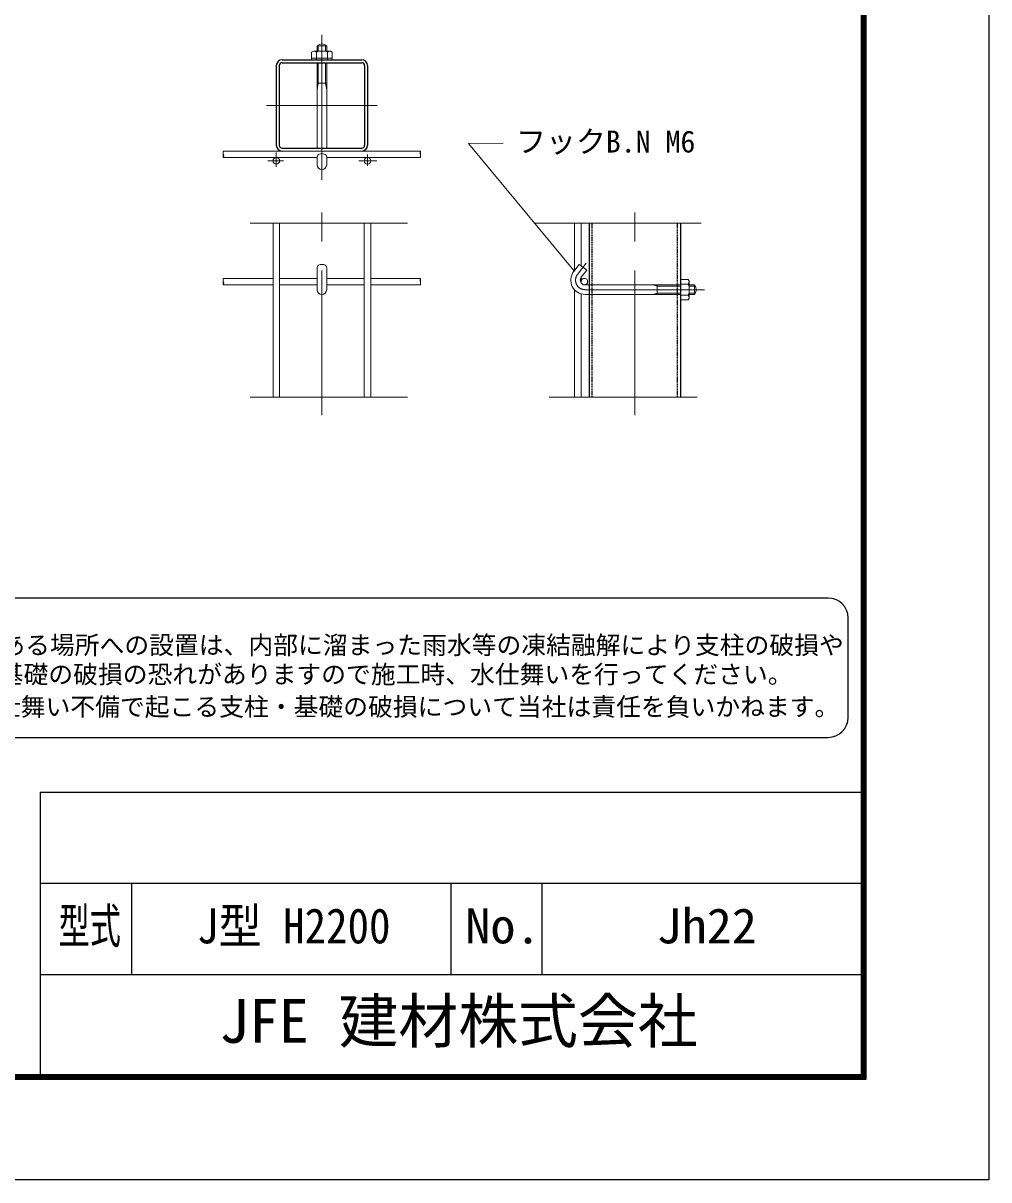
# Model space of a CAD drawing. Units: millimetres, scale not verified. Extents: x -4200 to 4200, y -2970 to 2970.
# Drawn here: x 2082 to 4200, y -2970 to -435 of the extents above; entities that cross this region are included whole.
import ezdxf
from ezdxf.enums import TextEntityAlignment as Align

# ---------------------------------------------------------------- set-up
doc = ezdxf.new("R2010")
doc.units = ezdxf.units.MM
doc.header["$LTSCALE"] = 10
doc.linetypes.add('USER1', pattern=[50.8, 31.75, -6.35, 6.35, -6.35])
doc.linetypes.add('USER2', pattern=[0.375, 0.25, -0.125])
for name, color, linetype, lineweight in [('0-0_D-TTL-TXT', 7, 'Continuous', 25), ('0-1_D-BMK', 2, 'USER1', 13), ('0-2_D-STR-DIM', 7, 'Continuous', 13), ('0-5_D-STR1', 1, 'Continuous', 25), ('0-9_D-STR2', 7, 'Continuous', 13), ('0-A_D-STR3', 3, 'Continuous', 13), ('0-B_D-STR-TXT', 7, 'Continuous', 13), ('0-D_D-TTL', 7, 'Continuous', 25)]:
    doc.layers.add(name, color=color, linetype=linetype, lineweight=lineweight)
doc.styles.add('ＭＳ ゴシック', font='')
doc.styles.get('ＭＳ ゴシック').set_extended_font_data('MS Gothic')

msp = doc.modelspace()

# ---------------------------------------------------------------- linework, layer by layer
at = {"layer": '0-0_D-TTL-TXT', "color": 2}
for p, q in [((3847.8, -1694.95), (1714.58, -1694.95)), ((3891.41, -1956.64), (3891.41, -1738.57)), ((1714.58, -2000.25), (3847.8, -2000.25))]:
    msp.add_line(p, q, dxfattribs=at)
for centre, start, end in [((3847.8, -1738.57), 0, 90), ((3847.8, -1956.64), 270, 0)]:
    msp.add_arc(centre, 43.61, start, end, dxfattribs=at)
at = {"layer": '0-1_D-BMK'}
for p, q in [((2737.58, -778.21), (2737.58, -460.69)), ((2616.38, -615.21), (2858.79, -615.21)), ((2637.58, -718.61), (2637.58, -749.74)), ((2837.58, -722.62), (2837.58, -747.71)), ((2619.03, -736.81), (2653.09, -736.81)), ((2818.78, -736.81), (2857.66, -736.81)), ((2737.58, -1294.2), (2737.58, -828.62)), ((3423.67, -1294.2), (3423.67, -828.62)), ((3297.86, -985.69), (3316.8, -960.56)), ((3314.47, -1019.01), (3576.2, -1019.01))]:
    msp.add_line(p, q, dxfattribs=at)
msp.add_arc((3314.47, -998.21), 20.8, 143, 270, dxfattribs=at)
at = {"layer": '0-2_D-STR-DIM'}
for p, q in [((2579.96, -873.12), (2925.23, -873.12)), ((3569.31, -873.12), (3205.31, -873.12)), ((2925.23, -1254.6), (2579.96, -1254.6)), ((3560.05, -1254.6), (3235.62, -1254.6))]:
    msp.add_line(p, q, dxfattribs=at)
at = {"layer": '0-5_D-STR1'}
for p, q in [((2637.58, -528.01), (2637.58, -702.41)), ((2643.98, -528.01), (2643.98, -702.41)), ((2650.38, -515.21), (2824.78, -515.21)), ((2650.38, -521.61), (2824.78, -521.61)), ((2831.18, -528.01), (2831.18, -702.41)), ((2837.58, -528.01), (2837.58, -702.41)), ((2650.38, -708.81), (2824.78, -708.81)), ((3323.67, -873.12), (3323.67, -1254.6)), ((3523.67, -873.12), (3523.67, -1254.6))]:
    msp.add_line(p, q, dxfattribs=at)
at = {"layer": '0-5_D-STR1', "linetype": 'USER2'}
for p, q in [((3330.07, -1254.6), (3330.07, -873.12)), ((3517.27, -1254.6), (3517.27, -873.12))]:
    msp.add_line(p, q, dxfattribs=at)
at = {"layer": '0-5_D-STR1'}
for centre, radius, start, end in [((2650.38, -528.01), 12.8, 90, 180), ((2650.38, -528.01), 6.4, 90, 180), ((2824.78, -528.01), 12.8, 0, 90), ((2824.78, -528.01), 6.4, 0, 90), ((2650.38, -702.41), 12.8, 180, 270), ((2650.38, -702.41), 6.4, 180, 270), ((2824.78, -702.41), 6.4, 270, 0), ((2824.78, -702.41), 12.8, 270, 0)]:
    msp.add_arc(centre, radius, start, end, dxfattribs=at)
at = {"layer": '0-9_D-STR2'}
for p, q in [((2953.54, -715.21), (2521.63, -715.21)), ((2727.18, -729.61), (2521.63, -729.61)), ((2953.54, -729.61), (2747.98, -729.61)), ((2630.38, -873.12), (2630.38, -1254.6)), ((2644.78, -873.12), (2644.78, -1254.6)), ((2830.38, -873.12), (2830.38, -1254.6)), ((2844.78, -873.12), (2844.78, -1254.6)), ((3291.27, -977.15), (3291.27, -873.12)), ((3305.67, -966.81), (3305.67, -873.12)), ((2630.38, -994.21), (2521.63, -994.21)), ((2630.38, -1008.61), (2521.63, -1008.61)), ((2727.18, -994.21), (2644.78, -994.21)), ((2727.18, -1008.61), (2644.78, -1008.61)), ((2830.38, -994.21), (2747.98, -994.21)), ((2830.38, -1008.61), (2747.98, -1008.61)), ((2953.53, -994.21), (2844.78, -994.21)), ((2953.53, -1008.61), (2844.78, -1008.61)), ((3305.67, -992.67), (3305.67, -1003.75)), ((3291.27, -1254.6), (3291.27, -1019.07)), ((3305.67, -1254.6), (3305.67, -1028.14))]:
    msp.add_line(p, q, dxfattribs=at)
for centre in [(2637.58, -736.81), (2837.58, -736.81), (3312.99, -1001.41)]:
    msp.add_circle(centre, 7.2, dxfattribs=at)
for centre, ratio, start_param, end_param in [((2521.63, -718.81), 0.143611, 6.2831853, 9.424778), ((2953.54, -726.01), 0.143651, 3.1457196, 6.2933134), ((2521.63, -997.81), 0.143611, 6.2831853, 9.424778), ((2953.53, -1005.01), 0.143651, 3.1457196, 6.2933134)]:
    msp.add_ellipse(centre, major_axis=(0, 3.6), ratio=ratio, start_param=start_param, end_param=end_param, dxfattribs=at)
for centre in [(2521.63, -726.01), (2953.54, -718.81), (2521.63, -1005.01), (2953.53, -997.81)]:
    msp.add_ellipse(centre, major_axis=(0, 3.6), ratio=0.143611, dxfattribs=at)
at = {"layer": '0-A_D-STR3'}
for p, q in [((2756.24, -495.93), (2718.92, -495.93)), ((2721.68, -495.93), (2725.58, -498.18)), ((2729.48, -495.93), (2725.58, -498.18)), ((2725.58, -498.18), (2725.58, -515.21)), ((2727.18, -484.25), (2747.98, -484.25)), ((2727.18, -495.93), (2727.18, -484.25)), ((2729.58, -495.93), (2729.58, -482.55)), ((2745.58, -495.93), (2745.58, -482.55)), ((2745.68, -495.93), (2749.58, -498.18)), ((2747.98, -495.93), (2747.98, -484.25)), ((2753.48, -495.93), (2749.58, -498.18)), ((2749.58, -498.18), (2749.58, -515.21)), ((2756.24, -495.93), (2760.14, -498.18)), ((2760.14, -498.18), (2760.14, -515.21)), ((2760.14, -511.61), (2715.02, -511.61)), ((2727.18, -708.81), (2727.18, -521.61)), ((2729.58, -566.41), (2729.58, -521.61)), ((2745.58, -566.41), (2745.58, -521.61)), ((2747.98, -708.81), (2747.98, -521.61)), ((2747.98, -566.41), (2727.18, -566.41)), ((2729.58, -566.41), (2727.18, -580.81)), ((2745.59, -566.41), (2747.99, -580.81)), ((2727.18, -727.51), (2727.18, -745.21)), ((2747.98, -727.51), (2747.98, -745.21)), ((2727.18, -970.33), (2727.18, -1019.01)), ((2747.98, -1019.01), (2747.98, -970.33)), ((3289.56, -979.43), (3301.46, -963.63)), ((3318.07, -976.15), (3301.46, -963.63)), ((3306.17, -991.95), (3318.07, -976.15)), ((3314.47, -1008.61), (3523.67, -1008.61)), ((3462.87, -1008.61), (3472.47, -1011.01)), ((3472.47, -1008.61), (3472.47, -1029.41)), ((3472.47, -1011.01), (3523.67, -1011.01)), ((3540.7, -996.45), (3523.67, -996.45)), ((3523.67, -996.45), (3523.67, -1043.97)), ((3540.7, -1007.01), (3523.67, -1007.01)), ((3542.95, -1003.11), (3540.7, -1007.01)), ((3542.95, -1010.91), (3540.7, -1007.01)), ((3542.95, -1008.61), (3554.63, -1008.61)), ((3542.95, -1011.01), (3556.33, -1011.01)), ((3554.63, -1008.61), (3554.63, -1029.41)), ((3314.47, -1029.41), (3523.67, -1029.41)), ((3462.87, -1029.41), (3472.47, -1027.01)), ((3472.47, -1027.01), (3523.67, -1027.01)), ((3540.7, -1031.01), (3523.67, -1031.01)), ((3542.95, -1027.11), (3540.7, -1031.01)), ((3542.95, -1034.91), (3540.7, -1031.01)), ((3542.95, -1037.67), (3540.7, -1041.57)), ((3542.95, -1027.01), (3556.33, -1027.01)), ((3542.95, -1029.41), (3554.63, -1029.41)), ((3540.7, -1041.57), (3523.67, -1041.57))]:
    msp.add_line(p, q, dxfattribs=at)
for points in [[(2718.92, -495.93), (2715.02, -498.18), (2715.02, -515.21)], [(3542.95, -1037.67), (3542.95, -1000.35), (3540.7, -996.45)]]:
    msp.add_lwpolyline(points, dxfattribs=at)
for centre, radius, start, end in [((2737.58, -496.41), 16, 49.4584, 130.5416), ((2737.58, -745.21), 10.4, 180, 0), ((3314.47, -998.21), 31.2, 143, 270), ((3314.47, -998.21), 10.4, 143, 270), ((3542.47, -1019.01), 16, 319.4584, 40.5416), ((2737.58, -1019.01), 10.4, 180, 0)]:
    msp.add_arc(centre, radius, start, end, dxfattribs=at)
for centre, major_axis, start_param, end_param in [((2737.58, -727.57), (10.4, 0), 0, 3.1415927), ((2737.58, -970.39), (-10.4, 0), 3.1415927, 6.2831853)]:
    msp.add_ellipse(centre, major_axis=major_axis, ratio=0.649974, start_param=start_param, end_param=end_param, dxfattribs=at)
at = {"layer": '0-B_D-STR-TXT'}
for q in [(3134.71, -698.13), (3289.88, -976.66)]:
    msp.add_line((3059.13, -698.37), q, dxfattribs=at)
at = {"layer": '0-D_D-TTL'}
for p, q in [((2120, -2120), (2120, -2740)), ((2120, -2120), (3920, -2120)), ((2120, -2320), (3920, -2320)), ((2320, -2320), (2320, -2520)), ((3020, -2320), (3020, -2520)), ((3220, -2320), (3220, -2520)), ((2120, -2520), (3920, -2520))]:
    msp.add_line(p, q, dxfattribs=at)
at = {"layer": '0-D_D-TTL', "color": 2}
msp.add_lwpolyline([(-4200, 2970), (4200, 2970), (4200, -2970), (-4200, -2970)], close=True, dxfattribs=at)
at = {"layer": '0-D_D-TTL'}
for points in [[(-3930, 2750), (3930, 2750), (3930, -2750), (-3930, -2750)], [(-3927.5, 2747.5), (3927.5, 2747.5), (3927.5, -2747.5), (-3927.5, -2747.5)], [(-3925, 2745), (3925, 2745), (3925, -2745), (-3925, -2745)], [(-3922.5, 2742.5), (3922.5, 2742.5), (3922.5, -2742.5), (-3922.5, -2742.5)], [(-3920, 2740), (3920, 2740), (3920, -2740), (-3920, -2740)]]:
    msp.add_lwpolyline(points, close=True, dxfattribs=at)

# ---------------------------------------------------------------- texts
at = {"layer": '0-0_D-TTL-TXT', "style": 'ＭＳ ゴシック'}
for s, height, p in [('凍結の恐れがある場所への設置は、内部に溜まった雨水等の凍結融解により支柱の破損や', 39.88, (1706.02, -1829.87)), ('コンクリート基礎の破損の恐れがありますので施工時、水仕舞いを行ってください。', 39.88, (1702.43, -1893.92)), ('施工による水仕舞い不備で起こる支柱・基礎の破損について当社は責任を負いかねます。 ', 39.88, (1696.33, -1965)), ('JFE 建材株式会社', 96.19, (2512.38, -2698.5))]:
    msp.add_text(s, height=height, dxfattribs=at).set_placement(p, align=Align.BOTTOM_LEFT)
for s, height, width, p in [('型式', 76.97, 0.65, (2160.27, -2474.8)), ('J型 H2200', 76.97, 0.9, (2463.6, -2474.8)), ('No.', 76.98, 1.05, (3052, -2474.8)), ('Jh22', 76.98, 1.05, (3471.33, -2474.8))]:
    msp.add_text(s, height=height, dxfattribs=dict(at, width=width)).set_placement(p, align=Align.BOTTOM_LEFT)
at = {"layer": '0-B_D-STR-TXT', "style": 'ＭＳ ゴシック'}
msp.add_text('フックB.N M6', height=48.09, dxfattribs=at).set_placement((3163.34, -732.82), align=Align.BOTTOM_LEFT)

doc.saveas('drawing.dxf')
